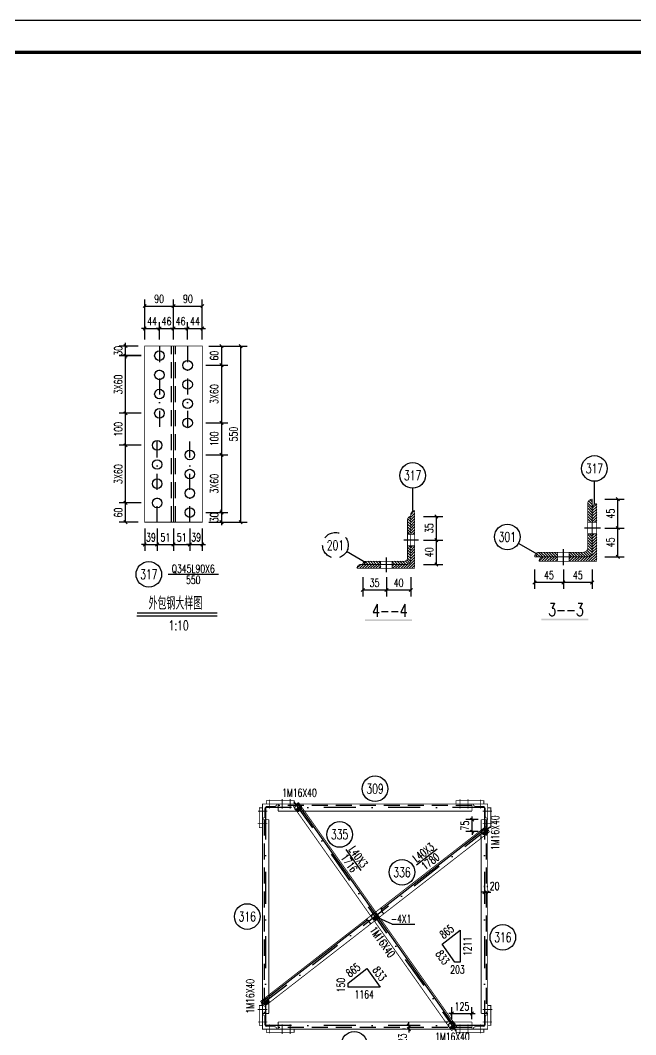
# Model space of a CAD drawing. Header units: millimetres. Extents: x 25936 to 26777, y -10793 to -10199.
# Drawn here: x 26416.8 to 26609, y -10515.6 to -10198.7 of the extents above; entities that cross this region are included whole.
import ezdxf
from ezdxf.enums import TextEntityAlignment as Align

# ---------------------------------------------------------------- set-up
doc = ezdxf.new("R2010")
doc.units = ezdxf.units.MM
doc.header["$LTSCALE"] = 10
for name, pattern in [('DASHDOT', [1, 0.5, -0.25, 0, -0.25]), ('DASHDOTX2', [2, 1, -0.5, 0, -0.5]), ('DASHED', [0.75, 0.5, -0.25])]:
    doc.linetypes.add(name, pattern=pattern)
for name, color, linetype in [('1', 1, 'DASHED'), ('2', 1, 'Continuous'), ('3', 1, 'Continuous'), ('4', 2, 'DASHDOTX2'), ('5', 2, 'DASHDOT')]:
    doc.layers.add(name, color=color, linetype=linetype)
doc.styles.add('DXT', font='simplex.shx', dxfattribs={"width": 0.72, "bigfont": 'hztxt.shx'})
doc.styles.get("Standard").update_dxf_attribs({"font": 'SIMPLEX.shx', "width": 0.7, "bigfont": 'gbhzfs.shx'})
doc.dimstyles.new('BZ$0', dxfattribs={"dimtxt": 2.5, "dimasz": 1, "dimexe": 2, "dimexo": 2, "dimgap": 1, "dimtad": 1, "dimdec": 0, "dimlfac": 20, "dimzin": 12, "dimdsep": 46, "dimtxsty": 'DXT', "dimblk": 'OBLIQUE', "dimcen": 0.09, "dimclrd": 1, "dimclre": 1, "dimclrt": 7, "dimadec": 4, "dimazin": 3, "dimtfac": 1.4, "dimtdec": 0, "dimtix": 1, "dimtmove": 2, "dimatfit": 3, "dimldrblk": 'OBLIQUE', "dimfxl": 1, "dimtolj": 1, "dimtzin": 0, "dimarcsym": 0})

# ---------------------------------------------------------------- blocks, each defined once
blk = doc.blocks.new('M16X40')
blk.add_line((-0.141, -0.141), (0.141, 0.141))
blk.add_circle((0, 0), 0.2)
for radius in [0.16, 0.12, 0.08, 0.04]:
    blk.add_arc((0, 0), radius, 225, 45)
blk = doc.blocks.new('_Oblique')
at = {"color": 0, "linetype": 'ByBlock', "lineweight": -2}
blk.add_line((-0.5, -0.5), (0.5, 0.5), dxfattribs=at)
blk = doc.blocks.new('*D85')
at = {"color": 1, "lineweight": -2}
for p, q in [((26537.13, -10512.66), (26536.17, -10512.66)), ((26537.13, -10513.81), (26536.17, -10513.81)), ((26538.17, -10512.66), (26538.17, -10511.66)), ((26538.17, -10512.66), (26538.17, -10513.81)), ((26538.17, -10513.81), (26538.17, -10514.81))]:
    blk.add_line(p, q, dxfattribs=at)
at = {"layer": 'Defpoints', "color": 0}
for p in [(26538.17, -10513.81), (26539.13, -10512.66), (26539.13, -10513.81)]:
    blk.add_point(p, dxfattribs=at)
at = {"color": 1, "lineweight": -2}
for p, rotation in [((26538.17, -10512.66), 270), ((26538.17, -10513.81), 90)]:
    blk.add_blockref('_Oblique', p, dxfattribs=dict(at, rotation=rotation))
at = {"color": 7, "insert": (26536.18, -10516.68), "char_height": 2.5, "attachment_point": 5, "rotation": 90, "style": 'DXT'}
blk.add_mtext('\\A1;23', dxfattribs=at)
blk = doc.blocks.new('*D86')
at = {"color": 1, "lineweight": -2}
for p, q in [((26561.78, -10469.5), (26561.78, -10469.06)), ((26562.78, -10469.5), (26562.78, -10469.06)), ((26561.78, -10471.06), (26560.78, -10471.06)), ((26561.78, -10471.06), (26562.78, -10471.06)), ((26562.78, -10471.06), (26563.78, -10471.06))]:
    blk.add_line(p, q, dxfattribs=at)
at = {"layer": 'Defpoints', "color": 0}
for p in [(26561.78, -10471.5), (26562.78, -10471.06), (26562.78, -10471.5)]:
    blk.add_point(p, dxfattribs=at)
at = {"color": 1, "lineweight": -2}
blk.add_blockref('_Oblique', (26561.78, -10471.06), dxfattribs=at)
at = {"color": 1, "lineweight": -2, "rotation": 180}
blk.add_blockref('_Oblique', (26562.78, -10471.06), dxfattribs=at)
at = {"color": 7, "insert": (26564.98, -10469.11), "char_height": 2.5, "attachment_point": 5, "style": 'DXT'}
blk.add_mtext('\\A1;20', dxfattribs=at)
blk = doc.blocks.new('*D91')
at = {"layer": '3', "color": 1, "lineweight": -2}
for p, q in [((26577.45, -10370.27), (26577.45, -10376.27)), ((26586.45, -10370.27), (26586.45, -10376.27)), ((26586.45, -10374.27), (26577.45, -10374.27))]:
    blk.add_line(p, q, dxfattribs=at)
at = {"layer": 'Defpoints', "color": 0}
for p in [(26577.45, -10368.27), (26586.45, -10368.27), (26577.45, -10374.27)]:
    blk.add_point(p, dxfattribs=at)
at = {"layer": '3', "color": 1, "lineweight": -2, "rotation": 180}
blk.add_blockref('_Oblique', (26577.45, -10374.27), dxfattribs=at)
at = {"layer": '3', "color": 1, "lineweight": -2}
blk.add_blockref('_Oblique', (26586.45, -10374.27), dxfattribs=at)
at = {"layer": '3', "color": 7, "insert": (26581.95, -10372.02), "char_height": 2.5, "attachment_point": 5, "style": 'DXT'}
blk.add_mtext('\\A1;45', dxfattribs=at)
blk = doc.blocks.new('*D92')
at = {"layer": '3', "color": 1, "lineweight": -2}
for p, q in [((26586.45, -10370.27), (26586.45, -10376.27)), ((26595.45, -10370.27), (26595.45, -10376.27)), ((26595.45, -10374.27), (26586.45, -10374.27))]:
    blk.add_line(p, q, dxfattribs=at)
at = {"layer": 'Defpoints', "color": 0}
for p in [(26586.45, -10368.27), (26595.45, -10368.27), (26586.45, -10374.27)]:
    blk.add_point(p, dxfattribs=at)
at = {"layer": '3', "color": 1, "lineweight": -2, "rotation": 180}
blk.add_blockref('_Oblique', (26586.45, -10374.27), dxfattribs=at)
at = {"layer": '3', "color": 1, "lineweight": -2}
blk.add_blockref('_Oblique', (26595.45, -10374.27), dxfattribs=at)
at = {"layer": '3', "color": 7, "insert": (26590.95, -10372.02), "char_height": 2.5, "attachment_point": 5, "style": 'DXT'}
blk.add_mtext('\\A1;45', dxfattribs=at)
blk = doc.blocks.new('*D93')
at = {"layer": '3', "color": 1, "lineweight": -2}
for p, q in [((26531.16, -10372.65), (26531.16, -10378.65)), ((26538.76, -10372.65), (26538.76, -10378.65)), ((26538.76, -10376.65), (26531.16, -10376.65))]:
    blk.add_line(p, q, dxfattribs=at)
at = {"layer": 'Defpoints', "color": 0}
for p in [(26531.16, -10370.65), (26538.76, -10370.65), (26531.16, -10376.65)]:
    blk.add_point(p, dxfattribs=at)
at = {"layer": '3', "color": 1, "lineweight": -2, "rotation": 180}
blk.add_blockref('_Oblique', (26531.16, -10376.65), dxfattribs=at)
at = {"layer": '3', "color": 1, "lineweight": -2}
blk.add_blockref('_Oblique', (26538.76, -10376.65), dxfattribs=at)
at = {"layer": '3', "color": 7, "insert": (26534.96, -10374.4), "char_height": 2.5, "attachment_point": 5, "style": 'DXT'}
blk.add_mtext('\\A1;40', dxfattribs=at)
blk = doc.blocks.new('*D94')
at = {"layer": '3', "color": 1, "lineweight": -2}
for p, q in [((26523.76, -10372.65), (26523.76, -10378.65)), ((26531.16, -10372.65), (26531.16, -10378.65)), ((26531.16, -10376.65), (26523.76, -10376.65))]:
    blk.add_line(p, q, dxfattribs=at)
at = {"layer": 'Defpoints', "color": 0}
for p in [(26523.76, -10370.65), (26531.16, -10370.65), (26523.76, -10376.65)]:
    blk.add_point(p, dxfattribs=at)
at = {"layer": '3', "color": 1, "lineweight": -2, "rotation": 180}
blk.add_blockref('_Oblique', (26523.76, -10376.65), dxfattribs=at)
at = {"layer": '3', "color": 1, "lineweight": -2}
blk.add_blockref('_Oblique', (26531.16, -10376.65), dxfattribs=at)
at = {"layer": '3', "color": 7, "insert": (26527.46, -10374.4), "char_height": 2.5, "attachment_point": 5, "style": 'DXT'}
blk.add_mtext('\\A1;35', dxfattribs=at)
blk = doc.blocks.new('M20X45')
blk.add_circle((0, 0), 0.2)
blk = doc.blocks.new('*D97')
at = {"layer": '3', "color": 1, "lineweight": -2}
for p, q in [((26455.64, -10294.93), (26454.64, -10294.93)), ((26455.64, -10298.43), (26455.64, -10292.93)), ((26455.64, -10294.93), (26460.24, -10294.93)), ((26460.24, -10298.43), (26460.24, -10292.93)), ((26460.24, -10294.93), (26461.24, -10294.93))]:
    blk.add_line(p, q, dxfattribs=at)
at = {"layer": 'Defpoints', "color": 0}
for p in [(26460.24, -10294.93), (26455.64, -10300.43), (26460.24, -10300.43)]:
    blk.add_point(p, dxfattribs=at)
at = {"layer": '3', "color": 1, "lineweight": -2}
blk.add_blockref('_Oblique', (26455.64, -10294.93), dxfattribs=at)
at = {"layer": '3', "color": 1, "lineweight": -2, "rotation": 180}
blk.add_blockref('_Oblique', (26460.24, -10294.93), dxfattribs=at)
at = {"layer": '3', "color": 7, "insert": (26457.94, -10292.68), "char_height": 2.5, "attachment_point": 5, "style": 'DXT'}
blk.add_mtext('\\A1;44', dxfattribs=at)
blk = doc.blocks.new('*D98')
at = {"layer": '3', "color": 1, "lineweight": -2}
for p, q in [((26460.24, -10294.93), (26459.24, -10294.93)), ((26460.24, -10298.43), (26460.24, -10292.93)), ((26460.24, -10294.93), (26464.64, -10294.93)), ((26464.64, -10298.43), (26464.64, -10292.93)), ((26464.64, -10294.93), (26465.64, -10294.93))]:
    blk.add_line(p, q, dxfattribs=at)
at = {"layer": 'Defpoints', "color": 0}
for p in [(26464.64, -10294.93), (26460.24, -10300.43), (26464.64, -10300.43)]:
    blk.add_point(p, dxfattribs=at)
at = {"layer": '3', "color": 1, "lineweight": -2}
blk.add_blockref('_Oblique', (26460.24, -10294.93), dxfattribs=at)
at = {"layer": '3', "color": 1, "lineweight": -2, "rotation": 180}
blk.add_blockref('_Oblique', (26464.64, -10294.93), dxfattribs=at)
at = {"layer": '3', "color": 7, "insert": (26462.44, -10292.68), "char_height": 2.5, "attachment_point": 5, "style": 'DXT'}
blk.add_mtext('\\A1;46', dxfattribs=at)
blk = doc.blocks.new('*D99')
at = {"layer": '3', "color": 1, "lineweight": -2}
for p, q in [((26464.64, -10294.93), (26463.64, -10294.93)), ((26464.64, -10298.43), (26464.64, -10292.93)), ((26464.64, -10294.93), (26469.04, -10294.93)), ((26469.04, -10298.43), (26469.04, -10292.93)), ((26469.04, -10294.93), (26470.04, -10294.93))]:
    blk.add_line(p, q, dxfattribs=at)
at = {"layer": 'Defpoints', "color": 0}
for p in [(26469.04, -10294.93), (26464.64, -10300.43), (26469.04, -10300.43)]:
    blk.add_point(p, dxfattribs=at)
at = {"layer": '3', "color": 1, "lineweight": -2}
blk.add_blockref('_Oblique', (26464.64, -10294.93), dxfattribs=at)
at = {"layer": '3', "color": 1, "lineweight": -2, "rotation": 180}
blk.add_blockref('_Oblique', (26469.04, -10294.93), dxfattribs=at)
at = {"layer": '3', "color": 7, "insert": (26466.84, -10292.68), "char_height": 2.5, "attachment_point": 5, "style": 'DXT'}
blk.add_mtext('\\A1;46', dxfattribs=at)
blk = doc.blocks.new('*D100')
at = {"layer": '3', "color": 1, "lineweight": -2}
for p, q in [((26469.04, -10294.93), (26468.04, -10294.93)), ((26469.04, -10298.43), (26469.04, -10292.93)), ((26469.04, -10294.93), (26473.64, -10294.93)), ((26473.64, -10298.43), (26473.64, -10292.93)), ((26473.64, -10294.93), (26474.64, -10294.93))]:
    blk.add_line(p, q, dxfattribs=at)
at = {"layer": 'Defpoints', "color": 0}
for p in [(26473.64, -10294.93), (26469.04, -10300.43), (26473.64, -10300.43)]:
    blk.add_point(p, dxfattribs=at)
at = {"layer": '3', "color": 1, "lineweight": -2}
blk.add_blockref('_Oblique', (26469.04, -10294.93), dxfattribs=at)
at = {"layer": '3', "color": 1, "lineweight": -2, "rotation": 180}
blk.add_blockref('_Oblique', (26473.64, -10294.93), dxfattribs=at)
at = {"layer": '3', "color": 7, "insert": (26471.34, -10292.68), "char_height": 2.5, "attachment_point": 5, "style": 'DXT'}
blk.add_mtext('\\A1;44', dxfattribs=at)
blk = doc.blocks.new('*D103')
at = {"layer": '3', "color": 1, "lineweight": -2}
for p, q in [((26455.64, -10357.43), (26455.64, -10364.43)), ((26459.54, -10357.43), (26459.54, -10364.43)), ((26455.64, -10362.43), (26454.64, -10362.43)), ((26455.64, -10362.43), (26459.54, -10362.43)), ((26459.54, -10362.43), (26460.54, -10362.43))]:
    blk.add_line(p, q, dxfattribs=at)
at = {"layer": 'Defpoints', "color": 0}
for p in [(26455.64, -10355.43), (26459.54, -10355.43), (26459.54, -10362.43)]:
    blk.add_point(p, dxfattribs=at)
at = {"layer": '3', "color": 1, "lineweight": -2}
blk.add_blockref('_Oblique', (26455.64, -10362.43), dxfattribs=at)
at = {"layer": '3', "color": 1, "lineweight": -2, "rotation": 180}
blk.add_blockref('_Oblique', (26459.54, -10362.43), dxfattribs=at)
at = {"layer": '3', "color": 7, "insert": (26457.59, -10360.18), "char_height": 2.5, "attachment_point": 5, "style": 'DXT'}
blk.add_mtext('\\A1;39', dxfattribs=at)
blk = doc.blocks.new('*D106')
at = {"layer": '3', "color": 1, "lineweight": -2}
for p, q in [((26469.74, -10357.43), (26469.74, -10364.43)), ((26473.64, -10357.43), (26473.64, -10364.43)), ((26469.74, -10362.43), (26468.74, -10362.43)), ((26469.74, -10362.43), (26473.64, -10362.43)), ((26473.64, -10362.43), (26474.64, -10362.43))]:
    blk.add_line(p, q, dxfattribs=at)
at = {"layer": 'Defpoints', "color": 0}
for p in [(26469.74, -10355.43), (26473.64, -10355.43), (26473.64, -10362.43)]:
    blk.add_point(p, dxfattribs=at)
at = {"layer": '3', "color": 1, "lineweight": -2}
blk.add_blockref('_Oblique', (26469.74, -10362.43), dxfattribs=at)
at = {"layer": '3', "color": 1, "lineweight": -2, "rotation": 180}
blk.add_blockref('_Oblique', (26473.64, -10362.43), dxfattribs=at)
at = {"layer": '3', "color": 7, "insert": (26471.69, -10360.18), "char_height": 2.5, "attachment_point": 5, "style": 'DXT'}
blk.add_mtext('\\A1;39', dxfattribs=at)
blk = doc.blocks.new('*D112')
at = {"layer": '3', "color": 1, "lineweight": -2}
for p, q in [((26453.64, -10300.43), (26447.64, -10300.43)), ((26449.64, -10300.43), (26449.64, -10299.43)), ((26449.64, -10303.43), (26449.64, -10300.43)), ((26454.54, -10303.43), (26447.64, -10303.43)), ((26449.64, -10303.43), (26449.64, -10304.43))]:
    blk.add_line(p, q, dxfattribs=at)
at = {"layer": 'Defpoints', "color": 0}
for p in [(26449.64, -10300.43), (26455.64, -10300.43), (26456.54, -10303.43)]:
    blk.add_point(p, dxfattribs=at)
at = {"layer": '3', "color": 1, "lineweight": -2}
for p, rotation in [((26449.64, -10300.43), 270), ((26449.64, -10303.43), 90)]:
    blk.add_blockref('_Oblique', p, dxfattribs=dict(at, rotation=rotation))
at = {"layer": '3', "color": 7, "insert": (26447.39, -10301.93), "char_height": 2.5, "attachment_point": 5, "rotation": 90, "style": 'DXT'}
blk.add_mtext('\\A1;30', dxfattribs=at)
blk = doc.blocks.new('*D113')
at = {"layer": '3', "color": 1, "lineweight": -2}
for p, q in [((26475.64, -10300.43), (26481.64, -10300.43)), ((26479.64, -10300.43), (26479.64, -10306.43)), ((26474.74, -10306.43), (26481.64, -10306.43))]:
    blk.add_line(p, q, dxfattribs=at)
at = {"layer": 'Defpoints', "color": 0}
for p in [(26473.64, -10300.43), (26472.74, -10306.43), (26479.64, -10306.43)]:
    blk.add_point(p, dxfattribs=at)
at = {"layer": '3', "color": 1, "lineweight": -2}
for p, rotation in [((26479.64, -10300.43), 90), ((26479.64, -10306.43), 270)]:
    blk.add_blockref('_Oblique', p, dxfattribs=dict(at, rotation=rotation))
at = {"layer": '3', "color": 7, "insert": (26477.39, -10303.43), "char_height": 2.5, "attachment_point": 5, "rotation": 90, "style": 'DXT'}
blk.add_mtext('\\A1;60', dxfattribs=at)
blk = doc.blocks.new('*D114')
at = {"layer": '3', "color": 1, "lineweight": -2}
for p, q in [((26474.74, -10306.43), (26481.64, -10306.43)), ((26479.64, -10306.43), (26479.64, -10324.43)), ((26474.74, -10324.43), (26481.64, -10324.43))]:
    blk.add_line(p, q, dxfattribs=at)
at = {"layer": 'Defpoints', "color": 0}
for p in [(26472.74, -10306.43), (26472.74, -10324.43), (26479.64, -10324.43)]:
    blk.add_point(p, dxfattribs=at)
at = {"layer": '3', "color": 1, "lineweight": -2}
for p, rotation in [((26479.64, -10306.43), 90), ((26479.64, -10324.43), 270)]:
    blk.add_blockref('_Oblique', p, dxfattribs=dict(at, rotation=rotation))
at = {"layer": '3', "color": 7, "insert": (26477.39, -10315.43), "char_height": 2.5, "attachment_point": 5, "rotation": 90, "style": 'DXT'}
blk.add_mtext('\\A1;3X60', dxfattribs=at)
blk = doc.blocks.new('*D115')
at = {"layer": '3', "color": 1, "lineweight": -2}
for p, q in [((26474.74, -10324.43), (26481.64, -10324.43)), ((26479.64, -10324.43), (26479.64, -10334.43)), ((26474.74, -10334.43), (26481.64, -10334.43))]:
    blk.add_line(p, q, dxfattribs=at)
at = {"layer": 'Defpoints', "color": 0}
for p in [(26472.74, -10324.43), (26472.74, -10334.43), (26479.64, -10334.43)]:
    blk.add_point(p, dxfattribs=at)
at = {"layer": '3', "color": 1, "lineweight": -2}
for p, rotation in [((26479.64, -10324.43), 90), ((26479.64, -10334.43), 270)]:
    blk.add_blockref('_Oblique', p, dxfattribs=dict(at, rotation=rotation))
at = {"layer": '3', "color": 7, "insert": (26477.39, -10329.43), "char_height": 2.5, "attachment_point": 5, "rotation": 90, "style": 'DXT'}
blk.add_mtext('\\A1;100', dxfattribs=at)
blk = doc.blocks.new('*D116')
at = {"layer": '3', "color": 1, "lineweight": -2}
for p, q in [((26474.74, -10334.43), (26481.64, -10334.43)), ((26479.64, -10334.43), (26479.64, -10352.43)), ((26474.74, -10352.43), (26481.64, -10352.43))]:
    blk.add_line(p, q, dxfattribs=at)
at = {"layer": 'Defpoints', "color": 0}
for p in [(26472.74, -10334.43), (26472.74, -10352.43), (26479.64, -10352.43)]:
    blk.add_point(p, dxfattribs=at)
at = {"layer": '3', "color": 1, "lineweight": -2}
for p, rotation in [((26479.64, -10334.43), 90), ((26479.64, -10352.43), 270)]:
    blk.add_blockref('_Oblique', p, dxfattribs=dict(at, rotation=rotation))
at = {"layer": '3', "color": 7, "insert": (26477.39, -10343.43), "char_height": 2.5, "attachment_point": 5, "rotation": 90, "style": 'DXT'}
blk.add_mtext('\\A1;3X60', dxfattribs=at)
blk = doc.blocks.new('*D117')
at = {"layer": '3', "color": 1, "lineweight": -2}
for p, q in [((26474.74, -10352.43), (26481.64, -10352.43)), ((26479.64, -10352.43), (26479.64, -10351.43)), ((26479.64, -10352.43), (26479.64, -10355.43)), ((26475.64, -10355.43), (26481.64, -10355.43)), ((26479.64, -10355.43), (26479.64, -10356.43))]:
    blk.add_line(p, q, dxfattribs=at)
at = {"layer": 'Defpoints', "color": 0}
for p in [(26472.74, -10352.43), (26473.64, -10355.43), (26479.64, -10355.43)]:
    blk.add_point(p, dxfattribs=at)
at = {"layer": '3', "color": 1, "lineweight": -2}
for p, rotation in [((26479.64, -10352.43), 270), ((26479.64, -10355.43), 90)]:
    blk.add_blockref('_Oblique', p, dxfattribs=dict(at, rotation=rotation))
at = {"layer": '3', "color": 7, "insert": (26477.39, -10353.93), "char_height": 2.5, "attachment_point": 5, "rotation": 90, "style": 'DXT'}
blk.add_mtext('\\A1;30', dxfattribs=at)
blk = doc.blocks.new('GWTKA1')
blk.add_line((21789.71, -9171.88), (22630.71, -9171.88))
at = {"const_width": 1}
blk.add_lwpolyline([(21814.71, -9755.88), (21814.71, -9181.88), (22620.71, -9181.88), (22620.71, -9755.88), (21814.71, -9755.88)], dxfattribs=at)
blk = doc.blocks.new('*D50')
at = {"color": 1, "lineweight": -2}
for p, q in [((26551.63, -10510.66), (26551.63, -10506.95)), ((26557.88, -10510.66), (26557.88, -10506.95)), ((26551.63, -10508.95), (26550.63, -10508.95)), ((26551.63, -10508.95), (26557.88, -10508.95)), ((26557.88, -10508.95), (26558.88, -10508.95))]:
    blk.add_line(p, q, dxfattribs=at)
at = {"layer": 'Defpoints', "color": 0}
for p in [(26557.88, -10508.95), (26551.63, -10512.66), (26557.88, -10512.66)]:
    blk.add_point(p, dxfattribs=at)
at = {"color": 1, "lineweight": -2}
blk.add_blockref('_Oblique', (26551.63, -10508.95), dxfattribs=at)
at = {"color": 1, "lineweight": -2, "rotation": 180}
blk.add_blockref('_Oblique', (26557.88, -10508.95), dxfattribs=at)
at = {"color": 7, "insert": (26554.75, -10506.7), "char_height": 2.5, "attachment_point": 5, "style": 'DXT'}
blk.add_mtext('\\A1;125', dxfattribs=at)
blk = doc.blocks.new('*D51')
at = {"color": 1, "lineweight": -2}
for p, q in [((26557.95, -10448.36), (26557.95, -10447.36)), ((26559.78, -10448.36), (26555.95, -10448.36)), ((26557.95, -10452.11), (26557.95, -10448.36)), ((26559.78, -10452.11), (26555.95, -10452.11)), ((26557.95, -10452.11), (26557.95, -10453.11))]:
    blk.add_line(p, q, dxfattribs=at)
at = {"layer": 'Defpoints', "color": 0}
for p in [(26557.95, -10448.36), (26561.78, -10448.36), (26561.78, -10452.11)]:
    blk.add_point(p, dxfattribs=at)
at = {"color": 1, "lineweight": -2}
for p, rotation in [((26557.95, -10448.36), 270), ((26557.95, -10452.11), 90)]:
    blk.add_blockref('_Oblique', p, dxfattribs=dict(at, rotation=rotation))
at = {"color": 7, "insert": (26555.7, -10450.23), "char_height": 2.5, "attachment_point": 5, "rotation": 90, "style": 'DXT'}
blk.add_mtext('\\A1;75', dxfattribs=at)

msp = doc.modelspace()

# ---------------------------------------------------------------- linework, layer by layer
for p, q in [((26596.146, -10349.669), (26596.146, -10342.669)), ((26539.359, -10351.849), (26539.359, -10344.849)), ((26594.369, -10348.889), (26595.446, -10349.966)), ((26594.846, -10348.518), (26595.446, -10349.118)), ((26595.446, -10348.269), (26595.446, -10348.269)), ((26595.446, -10348.269), (26595.446, -10348.269)), ((26539.959, -10351.849), (26538.759, -10353.049)), ((26539.959, -10351.849), (26538.759, -10353.049)), ((26594.046, -10350.263), (26595.446, -10351.663)), ((26594.046, -10351.112), (26595.446, -10352.512)), ((26594.046, -10351.96), (26595.446, -10353.36)), ((26594.121, -10349.489), (26595.446, -10350.815)), ((26595.446, -10351.069), (26596.846, -10349.669)), ((26595.446, -10351.069), (26596.846, -10349.669)), ((26595.446, -10351.918), (26596.846, -10350.518)), ((26595.446, -10352.766), (26596.846, -10351.366)), ((26595.446, -10353.615), (26596.846, -10352.215)), ((26537.759, -10355.195), (26538.759, -10356.195)), ((26537.848, -10354.435), (26538.759, -10355.346)), ((26538.159, -10353.898), (26538.759, -10354.498)), ((26538.759, -10353.898), (26539.959, -10352.698)), ((26538.759, -10354.746), (26539.959, -10353.546)), ((26538.759, -10353.649), (26538.759, -10353.649)), ((26538.759, -10353.649), (26538.759, -10353.649)), ((26538.759, -10355.595), (26539.959, -10354.395)), ((26538.759, -10356.443), (26539.959, -10355.243)), ((26594.046, -10352.809), (26595.446, -10354.209)), ((26594.046, -10353.657), (26595.446, -10355.057)), ((26594.046, -10354.506), (26595.009, -10355.469)), ((26594.046, -10355.354), (26594.161, -10355.469)), ((26595.446, -10354.463), (26596.846, -10353.063)), ((26595.446, -10355.312), (26596.846, -10353.912)), ((26596.137, -10355.469), (26596.846, -10354.76)), ((26537.759, -10356.043), (26538.759, -10357.043)), ((26537.759, -10356.892), (26538.759, -10357.892)), ((26537.759, -10357.74), (26538.759, -10358.74)), ((26537.759, -10358.589), (26538.42, -10359.249)), ((26538.759, -10357.292), (26539.959, -10356.092)), ((26538.759, -10358.14), (26539.959, -10356.94)), ((26538.759, -10358.989), (26539.959, -10357.789)), ((26539.348, -10359.249), (26539.959, -10358.637)), ((26578.446, -10365.569), (26572.384, -10362.069)), ((26594.046, -10359.341), (26595.446, -10360.741)), ((26594.046, -10360.19), (26595.446, -10361.59)), ((26594.046, -10361.038), (26595.446, -10362.438)), ((26594.046, -10361.887), (26595.446, -10363.287)), ((26594.623, -10359.069), (26595.446, -10359.893)), ((26595.446, -10359.735), (26596.112, -10359.069)), ((26595.446, -10360.584), (26596.846, -10359.184)), ((26595.446, -10361.432), (26596.846, -10360.032)), ((26595.446, -10362.281), (26596.846, -10360.881)), ((26595.446, -10363.129), (26596.846, -10361.729)), ((26524.759, -10368.149), (26518.697, -10364.649)), ((26537.759, -10363.267), (26538.759, -10364.267)), ((26537.759, -10364.115), (26538.759, -10365.115)), ((26537.759, -10364.964), (26538.759, -10365.964)), ((26538.19, -10362.849), (26538.759, -10363.418)), ((26538.759, -10363.412), (26539.323, -10362.849)), ((26538.759, -10364.261), (26539.959, -10363.061)), ((26538.759, -10365.109), (26539.959, -10363.909)), ((26538.759, -10365.958), (26539.959, -10364.758)), ((26578.066, -10365.192), (26579.143, -10366.269)), ((26578.666, -10364.944), (26579.992, -10366.269)), ((26579.44, -10364.869), (26580.84, -10366.269)), ((26580.289, -10364.869), (26581.689, -10366.269)), ((26581.137, -10364.869), (26582.537, -10366.269)), ((26581.986, -10364.869), (26583.386, -10366.269)), ((26582.834, -10364.869), (26584.234, -10366.269)), ((26583.683, -10364.869), (26584.646, -10365.832)), ((26584.532, -10364.869), (26584.646, -10364.984)), ((26588.543, -10364.869), (26589.943, -10366.269)), ((26589.392, -10364.869), (26590.792, -10366.269)), ((26590.24, -10364.869), (26591.64, -10366.269)), ((26591.089, -10364.869), (26592.489, -10366.269)), ((26591.937, -10364.869), (26593.337, -10366.269)), ((26592.745, -10364.828), (26594.145, -10366.228)), ((26593.345, -10364.58), (26594.745, -10365.98)), ((26593.452, -10367.669), (26596.846, -10364.275)), ((26593.764, -10364.15), (26595.164, -10365.55)), ((26594.013, -10363.55), (26595.413, -10364.95)), ((26594.046, -10362.735), (26595.446, -10364.135)), ((26594.301, -10367.669), (26596.846, -10365.123)), ((26595.446, -10363.978), (26596.846, -10362.578)), ((26595.446, -10364.826), (26596.846, -10363.426)), ((26524.008, -10368.049), (26524.608, -10368.649)), ((26524.545, -10367.738), (26525.457, -10368.649)), ((26525.305, -10367.649), (26526.305, -10368.649)), ((26526.154, -10367.649), (26527.154, -10368.649)), ((26527.002, -10367.649), (26528.002, -10368.649)), ((26527.851, -10367.649), (26528.851, -10368.649)), ((26528.699, -10367.649), (26529.359, -10368.309)), ((26532.959, -10367.801), (26533.808, -10368.649)), ((26533.657, -10367.649), (26534.657, -10368.649)), ((26534.505, -10367.649), (26535.505, -10368.649)), ((26535.354, -10367.649), (26536.354, -10368.649)), ((26536.202, -10367.649), (26537.202, -10368.649)), ((26536.965, -10367.564), (26537.907, -10368.505)), ((26537.414, -10369.849), (26539.959, -10367.303)), ((26537.508, -10367.257), (26538.449, -10368.199)), ((26537.756, -10366.657), (26538.697, -10367.599)), ((26537.759, -10365.812), (26538.759, -10366.812)), ((26538.262, -10369.849), (26539.959, -10368.152)), ((26538.614, -10367.801), (26539.959, -10366.455)), ((26538.759, -10366.806), (26539.959, -10365.606)), ((26577.446, -10366.269), (26577.446, -10366.269)), ((26577.446, -10366.269), (26577.446, -10366.269)), ((26577.695, -10365.669), (26578.295, -10366.269)), ((26580.246, -10366.269), (26578.846, -10367.669)), ((26580.246, -10366.269), (26578.846, -10367.669)), ((26581.095, -10366.269), (26579.695, -10367.669)), ((26581.943, -10366.269), (26580.543, -10367.669)), ((26582.792, -10366.269), (26581.392, -10367.669)), ((26583.64, -10366.269), (26582.24, -10367.669)), ((26584.489, -10366.269), (26583.089, -10367.669)), ((26584.646, -10366.96), (26583.937, -10367.669)), ((26588.246, -10365.421), (26589.095, -10366.269)), ((26588.246, -10366.935), (26588.912, -10366.269)), ((26588.246, -10366.269), (26588.246, -10366.269)), ((26588.246, -10366.269), (26588.246, -10366.269)), ((26588.361, -10367.669), (26589.761, -10366.269)), ((26589.209, -10367.669), (26590.609, -10366.269)), ((26590.058, -10367.669), (26591.458, -10366.269)), ((26590.907, -10367.669), (26592.307, -10366.269)), ((26591.755, -10367.669), (26593.155, -10366.269)), ((26592.604, -10367.669), (26594.004, -10366.269)), ((26595.149, -10367.669), (26596.846, -10365.972)), ((26595.998, -10367.669), (26596.846, -10366.821)), ((26521.959, -10369.849), (26523.159, -10368.649)), ((26521.959, -10369.849), (26523.159, -10368.649)), ((26524.008, -10368.649), (26522.808, -10369.849)), ((26524.857, -10368.649), (26523.657, -10369.849)), ((26523.759, -10368.649), (26523.759, -10368.649)), ((26523.759, -10368.649), (26523.759, -10368.649)), ((26525.705, -10368.649), (26524.505, -10369.849)), ((26526.554, -10368.649), (26525.354, -10369.849)), ((26527.402, -10368.649), (26526.202, -10369.849)), ((26528.251, -10368.649), (26527.051, -10369.849)), ((26529.099, -10368.649), (26527.899, -10369.849)), ((26529.359, -10369.237), (26528.748, -10369.849)), ((26532.959, -10369.212), (26533.523, -10368.649)), ((26533.171, -10369.849), (26534.371, -10368.649)), ((26534.02, -10369.849), (26535.22, -10368.649)), ((26534.868, -10369.849), (26536.068, -10368.649)), ((26535.717, -10369.849), (26536.917, -10368.649)), ((26536.565, -10369.849), (26537.911, -10368.503)), ((26539.111, -10369.849), (26539.959, -10369.001)), ((26539.959, -10369.849), (26539.959, -10369.849)), ((26539.959, -10369.849), (26539.959, -10369.849)), ((26462.929, -10371.735), (26478.679, -10371.735)), ((26478.307, -10384.792), (26453.186, -10384.792)), ((26503.264, -10443.3), (26552.756, -10513.392)), ((26562.457, -10450.948), (26529.524, -10476.509)), ((26523.29, -10464.294), (26518.604, -10457.657)), ((26547.01, -10457.557), (26540.591, -10462.539)), ((26525.279, -10479.804), (26492.132, -10505.531))]:
    msp.add_line(p, q)
for points, const_width in [([(26464.642, -10355.433), (26464.642, -10300.433), (26455.642, -10300.433), (26455.642, -10355.433), (26473.642, -10355.433), (26473.642, -10300.433), (26464.642, -10300.433)], 0.25), ([(26596.846, -10355.469), (26594.046, -10355.469)], 0.25), ([(26539.959, -10359.249), (26537.759, -10359.249)], 0.25), ([(26596.846, -10359.069), (26594.046, -10359.069)], 0.25), ([(26539.959, -10362.849), (26537.759, -10362.849)], 0.25), ([(26584.646, -10367.669), (26584.646, -10364.869)], 0.25), ([(26588.246, -10367.669), (26588.246, -10364.869)], 0.25), ([(26529.359, -10369.849), (26529.359, -10367.649)], 0.25), ([(26532.959, -10369.849), (26532.959, -10367.649)], 0.25), ([(26478.307, -10383.792), (26453.186, -10383.792)], 0.4), ([(26492.426, -10447.959), (26492.426, -10443.459), (26496.926, -10443.459)], 0.25), ([(26493.926, -10444.209), (26496.176, -10444.209)], 0.25), ([(26494.676, -10444.959), (26494.676, -10442.109)], 0.25), ([(26497.326, -10443.459), (26497.326, -10445.709)], 0.25), ([(26503.038, -10443.459), (26497.326, -10443.459)], 0.25), ([(26498.576, -10441.959), (26498.576, -10444.959)], 0.25), ([(26501.076, -10441.959), (26501.076, -10444.959)], 0.25), ([(26502.038, -10444.165), (26503.672, -10443.011)], 0.25), ([(26551.53, -10514.257), (26502.038, -10444.165)], 0.25), ([(26503.672, -10443.011), (26553.164, -10513.104)], 0.25), ([(26557.876, -10443.459), (26503.988, -10443.459)], 0.25), ([(26554.126, -10441.959), (26554.126, -10444.959)], 0.25), ([(26556.626, -10441.959), (26556.626, -10444.959)], 0.25), ([(26557.876, -10445.709), (26557.876, -10443.459)], 0.25), ([(26562.776, -10447.959), (26562.776, -10443.459), (26558.276, -10443.459)], 0.25), ([(26561.276, -10444.209), (26559.026, -10444.209)], 0.25), ([(26560.526, -10444.959), (26560.526, -10442.109)], 0.25), ([(26493.926, -10445.709), (26491.076, -10445.709)], 0.25), ([(26493.176, -10447.209), (26493.176, -10444.959)], 0.25), ([(26497.326, -10445.709), (26503.129, -10445.709)], 0.25), ([(26505.577, -10445.709), (26557.876, -10445.709)], 0.25), ([(26561.276, -10445.709), (26564.126, -10445.709)], 0.25), ([(26562.026, -10447.209), (26562.026, -10444.959)], 0.25), ([(26493.926, -10449.609), (26490.926, -10449.609)], 0.25), ([(26494.426, -10448.359), (26492.426, -10448.359)], 0.25), ([(26492.426, -10448.359), (26492.426, -10504.67)], 0.25), ([(26494.426, -10503.117), (26494.426, -10448.359)], 0.25), ([(26562.151, -10450.553), (26527.815, -10477.203)], 0.25), ([(26560.776, -10448.359), (26562.776, -10448.359)], 0.25), ([(26560.776, -10451.62), (26560.776, -10448.359)], 0.25), ([(26564.276, -10449.609), (26561.276, -10449.609)], 0.25), ([(26563.377, -10452.133), (26562.151, -10450.553)], 0.25), ([(26562.776, -10448.359), (26562.776, -10451.359)], 0.25), ([(26528.969, -10478.838), (26563.377, -10452.133)], 0.25), ([(26562.776, -10452.599), (26562.776, -10508.909)], 0.25), ([(26560.776, -10508.909), (26560.776, -10454.151)], 0.25), ([(26526.233, -10478.43), (26491.826, -10505.136)], 0.25), ([(26493.052, -10506.716), (26527.388, -10480.066)], 0.25), ([(26493.926, -10507.659), (26490.926, -10507.659)], 0.25), ([(26491.826, -10505.136), (26493.052, -10506.716)], 0.25), ([(26492.426, -10505.91), (26492.426, -10508.909)], 0.25), ([(26494.426, -10508.909), (26494.426, -10505.649)], 0.25), ([(26564.276, -10507.659), (26561.276, -10507.659)], 0.25), ([(26492.426, -10508.909), (26494.426, -10508.909)], 0.25), ([(26492.426, -10509.309), (26492.426, -10513.809), (26496.926, -10513.809)], 0.25), ([(26493.176, -10510.059), (26493.176, -10512.309)], 0.25), ([(26562.776, -10509.309), (26562.776, -10513.809), (26558.276, -10513.809)], 0.25), ([(26562.776, -10508.909), (26560.776, -10508.909)], 0.25), ([(26562.026, -10510.059), (26562.026, -10512.309)], 0.25), ([(26493.926, -10511.559), (26491.076, -10511.559)], 0.25), ([(26493.926, -10513.059), (26496.176, -10513.059)], 0.25), ([(26494.676, -10512.309), (26494.676, -10515.159)], 0.25), ([(26497.326, -10511.559), (26549.625, -10511.559)], 0.25), ([(26497.326, -10513.809), (26497.326, -10511.559)], 0.25), ([(26551.214, -10513.809), (26497.326, -10513.809)], 0.25), ([(26498.576, -10512.309), (26498.576, -10515.309)], 0.25), ([(26501.076, -10512.309), (26501.076, -10515.309)], 0.25), ([(26553.164, -10513.104), (26551.53, -10514.257)], 0.25), ([(26552.074, -10511.559), (26557.876, -10511.559)], 0.25), ([(26557.876, -10513.809), (26552.165, -10513.809)], 0.25), ([(26554.126, -10512.309), (26554.126, -10515.309)], 0.25), ([(26556.626, -10512.309), (26556.626, -10515.309)], 0.25), ([(26557.876, -10511.559), (26557.876, -10513.809)], 0.25), ([(26561.276, -10513.059), (26559.026, -10513.059)], 0.25), ([(26560.526, -10512.309), (26560.526, -10515.159)], 0.25), ([(26561.276, -10511.559), (26564.126, -10511.559)], 0.25)]:
    msp.add_lwpolyline(points, dxfattribs=dict(const_width=const_width))
at = {"const_width": 0.25}
for points in [[(26595.446, -10364.869), (26595.446, -10348.269, 0.4142136), (26594.046, -10349.669), (26594.046, -10363.469, -0.4142136), (26592.646, -10364.869), (26578.846, -10364.869, 0.4142136), (26577.446, -10366.269), (26594.046, -10366.269, 0.4142136), (26595.446, -10364.869, 0.4142136)], [(26539.959, -10369.849), (26539.959, -10351.849, 0.4142136), (26538.759, -10353.049), (26538.759, -10367.449, -0.4142132), (26537.559, -10368.649), (26523.159, -10368.649, 0.4142136), (26521.959, -10369.849), (26539.959, -10369.849)], [(26596.846, -10367.669), (26596.846, -10349.669, 0.4142136), (26595.446, -10351.069), (26595.446, -10364.869, -0.4142136), (26594.046, -10366.269), (26580.246, -10366.269, 0.4142136), (26578.846, -10367.669), (26596.846, -10367.669)], [(26538.759, -10367.449), (26538.759, -10353.649, 0.4142136), (26537.759, -10354.649), (26537.759, -10366.649, -0.4142136), (26536.759, -10367.649), (26524.759, -10367.649, 0.4142136), (26523.759, -10368.649), (26537.559, -10368.649, 0.4142136), (26538.759, -10367.449, 0.4142136)], [(26493.926, -10444.209, 0.4142136), (26493.176, -10444.959, 0.4142136)], [(26496.176, -10444.209, 0.4142136), (26496.926, -10443.459, 0.4142136)], [(26558.276, -10443.459, 0.4142136), (26559.026, -10444.209, 0.4142136)], [(26562.026, -10444.959, 0.4142136), (26561.276, -10444.209, 0.4142136)], [(26492.426, -10447.959, 0.4142136), (26493.176, -10447.209, 0.4142136)], [(26562.026, -10447.209, 0.4142136), (26562.776, -10447.959, 0.4142136)], [(26493.176, -10510.059, 0.4142136), (26492.426, -10509.309, 0.4142136)], [(26562.776, -10509.309, 0.4142136), (26562.026, -10510.059, 0.4142136)], [(26493.176, -10512.309, 0.4142136), (26493.926, -10513.059, 0.4142136)], [(26496.926, -10513.809, 0.4142136), (26496.176, -10513.059, 0.4142136)], [(26559.026, -10513.059, 0.4142136), (26558.276, -10513.809, 0.4142136)], [(26561.276, -10513.059, 0.4142136), (26562.026, -10512.309, 0.4142136)]]:
    msp.add_lwpolyline(points, format="xyb", dxfattribs=at)
for points in [[(26502.326, -10443.459), (26493.626, -10443.459), (26493.626, -10442.459), (26502.326, -10442.459)], [(26552.876, -10443.459), (26561.576, -10443.459), (26561.576, -10442.459), (26552.876, -10442.459)], [(26492.426, -10450.859), (26492.426, -10444.659), (26491.426, -10444.659), (26491.426, -10450.859)], [(26562.776, -10450.859), (26562.776, -10444.659), (26563.776, -10444.659), (26563.776, -10450.859)], [(26492.426, -10506.409), (26492.426, -10512.609), (26491.426, -10512.609), (26491.426, -10506.409)], [(26562.776, -10506.409), (26562.776, -10512.609), (26563.776, -10512.609), (26563.776, -10506.409)], [(26502.326, -10513.809), (26493.626, -10513.809), (26493.626, -10514.809), (26502.326, -10514.809)], [(26552.876, -10513.809), (26561.576, -10513.809), (26561.576, -10514.809), (26552.876, -10514.809)]]:
    msp.add_lwpolyline(points, close=True, dxfattribs=at)
for centre in [(26596.146, -10338.669), (26539.359, -10340.849), (26568.92, -10360.069), (26456.929, -10371.735), (26527.601, -10438.709), (26516.537, -10452.995), (26536.028, -10464.815), (26487.676, -10478.634), (26567.526, -10485.134), (26521.101, -10518.559)]:
    msp.add_circle(centre, 4)
for centre, radius, start, end in [((26531.726, -10476.065), 2.247, 175.93774, 230.67387), ((26523.615, -10482.361), 3.05, 28.38362, 67.26876)]:
    msp.add_arc(centre, radius, start, end)
for points in [[(26524.443, -10385.839), (26524.443, -10386.339), (26539.167, -10385.839), (26539.167, -10386.339)], [(26579.513, -10385.589), (26579.513, -10386.089), (26594.237, -10385.589), (26594.237, -10386.089)]]:
    msp.add_trace(points)
at = {"layer": '1'}
for p, q in [((26464.042, -10355.433), (26464.042, -10300.433)), ((26465.242, -10355.433), (26465.242, -10300.433)), ((26557.876, -10443.959), (26497.326, -10443.959)), ((26503.038, -10443.459), (26503.351, -10443.459)), ((26503.988, -10443.459), (26503.675, -10443.459)), ((26503.129, -10445.709), (26503.937, -10445.709)), ((26505.577, -10445.709), (26504.769, -10445.709)), ((26492.926, -10448.359), (26492.926, -10508.909)), ((26562.276, -10448.359), (26562.276, -10508.909)), ((26560.776, -10451.62), (26560.776, -10452.455)), ((26560.776, -10454.151), (26560.776, -10453.316)), ((26562.776, -10451.359), (26562.776, -10451.768)), ((26562.776, -10452.599), (26562.776, -10452.19)), ((26526.233, -10478.43), (26526.755, -10478.025)), ((26527.815, -10477.203), (26527.293, -10477.608)), ((26528.969, -10478.838), (26528.448, -10479.243)), ((26527.388, -10480.066), (26527.91, -10479.661)), ((26492.426, -10504.67), (26492.426, -10505.079)), ((26494.426, -10503.117), (26494.426, -10503.953)), ((26492.426, -10505.91), (26492.426, -10505.5)), ((26494.426, -10505.649), (26494.426, -10504.813)), ((26557.876, -10513.309), (26497.326, -10513.309)), ((26549.625, -10511.559), (26550.433, -10511.559)), ((26551.214, -10513.809), (26551.528, -10513.809)), ((26552.074, -10511.559), (26551.266, -10511.559)), ((26552.165, -10513.809), (26551.851, -10513.809))]:
    msp.add_line(p, q, dxfattribs=at)
msp.add_circle((26515.233, -10362.649), 4, dxfattribs=at)
at = {"layer": '2'}
for q in [(26527.601, -10478.634), (26539.994, -10481.068)]:
    msp.add_line((26532.994, -10481.068), q, dxfattribs=at)
at = {"layer": '3'}
for p, q in [((26548.552, -10487.315), (26554.196, -10482.935)), ((26554.196, -10482.935), (26554.196, -10492.935)), ((26552.52, -10492.935), (26548.552, -10487.315)), ((26519.212, -10499.413), (26525.084, -10494.855)), ((26525.084, -10494.855), (26529.212, -10500.702)), ((26554.196, -10492.935), (26552.52, -10492.935)), ((26519.212, -10500.702), (26519.212, -10499.413)), ((26529.212, -10500.702), (26519.212, -10500.702))]:
    msp.add_line(p, q, dxfattribs=at)
at = {"layer": '4'}
for p, q in [((26502.278, -10442.771), (26552.924, -10514.497)), ((26493.426, -10444.609), (26493.426, -10512.659)), ((26561.776, -10444.609), (26493.426, -10444.609)), ((26561.776, -10444.609), (26561.776, -10512.659)), ((26563.554, -10450.73), (26491.649, -10506.539)), ((26561.776, -10512.659), (26493.426, -10512.659))]:
    msp.add_line(p, q, dxfattribs=at)
at = {"layer": '5'}
for p, q in [((26460.242, -10300.433), (26460.242, -10327.933)), ((26469.042, -10300.433), (26469.042, -10327.933)), ((26459.542, -10355.433), (26459.542, -10327.933)), ((26469.742, -10355.433), (26469.742, -10327.933)), ((26598.046, -10357.269), (26592.846, -10357.269)), ((26541.159, -10361.049), (26536.559, -10361.049)), ((26586.446, -10368.869), (26586.446, -10363.669)), ((26531.159, -10371.049), (26531.159, -10366.449))]:
    msp.add_line(p, q, dxfattribs=at)

# ---------------------------------------------------------------- block references
msp.add_blockref('GWTKA1', (4145.944, -1026.791))
at = {"layer": '2'}
for name, p, xscale, yscale, zscale in [('M20X45', (26460.242, -10303.433), 7.5, 7.5, 7.5), ('M20X45', (26469.042, -10306.433), 7.5, 7.5, 7.5), ('M20X45', (26460.242, -10309.433), 7.5, 7.5, 7.5), ('M20X45', (26469.042, -10312.433), 7.5, 7.5, 7.5), ('M20X45', (26460.242, -10315.433), 7.5, 7.5, 7.5), ('M20X45', (26469.042, -10318.433), 7.5, 7.5, 7.5), ('M20X45', (26460.242, -10321.433), 7.5, 7.5, 7.5), ('M20X45', (26469.042, -10324.433), 7.5, 7.5, 7.5), ('M20X45', (26459.542, -10331.433), 7.5, 7.5, 7.5), ('M20X45', (26469.742, -10334.433), 7.5, 7.5, 7.5), ('M20X45', (26459.542, -10337.433), 7.5, 7.5, 7.5), ('M20X45', (26469.742, -10340.433), 7.5, 7.5, 7.5), ('M20X45', (26459.542, -10343.433), 7.5, 7.5, 7.5), ('M20X45', (26469.742, -10346.433), 7.5, 7.5, 7.5), ('M20X45', (26459.542, -10349.433), 7.5, 7.5, 7.5), ('M20X45', (26469.742, -10352.433), 7.5, 7.5, 7.5), ('M16X40', (26503.576, -10444.609), 5, 5, 5), ('M16X40', (26561.776, -10452.109), 5, 5, 5), ('M16X40', (26527.601, -10478.634), 5, 5, 5), ('M16X40', (26493.426, -10505.159), 5, 5, 5), ('M16X40', (26551.626, -10512.659), 5, 5, 5)]:
    msp.add_blockref(name, p, dxfattribs=dict(at, xscale=xscale, yscale=yscale, zscale=zscale))

# ---------------------------------------------------------------- texts
at = {"width": 0.7}
for s, height, p in [('317', 3, (26539.359, -10340.849)), ('317', 3, (26596.146, -10338.669)), ('301', 3, (26568.92, -10360.069)), ('317', 3, (26456.929, -10371.735)), ('\\M+5CDE2\\M+5B0FC\\M+5B8D6\\M+5B4F3\\M+5D1F9\\M+5CDBC', 4, (26465.224, -10380.75)), ('309', 3, (26527.601, -10438.709)), ('335', 3, (26516.537, -10452.995)), ('336', 3, (26536.028, -10464.815)), ('316', 3, (26487.676, -10478.634)), ('316', 3, (26567.526, -10485.134))]:
    msp.add_text(s, height=height, dxfattribs=at).set_placement(p, align=Align.MIDDLE_CENTER)
for s, p in [('Q345L90X6', (26470.804, -10371.235)), ('550', (26470.804, -10374.735))]:
    msp.add_text(s, height=2.5, dxfattribs=at).set_placement(p, align=Align.CENTER)
for s, p in [('4--4', (26526.705, -10385.03)), ('3--3', (26581.776, -10384.78))]:
    msp.add_text(s, height=4, dxfattribs=at).set_placement(p)
at = {"color": 0, "width": 0.7}
msp.add_text('1:10', height=3, dxfattribs=at).set_placement((26463.078, -10389.198))
at = {"width": 0.7}
for s, rotation, p in [('L40X3', 305.2259, (26521.355, -10460.687)), ('L40X3', 37.8169, (26543.494, -10459.653)), ('1716', 305.2259, (26518.496, -10462.706)), ('1780', 37.8169, (26545.64, -10462.418))]:
    msp.add_text(s, height=2.5, rotation=rotation, dxfattribs=at).set_placement(p, align=Align.CENTER)
at = {"layer": '1', "width": 0.7}
msp.add_text('201', height=3, dxfattribs=at).set_placement((26515.233, -10362.649), align=Align.MIDDLE_CENTER)
at = {"layer": '2', "width": 0.7}
msp.add_text('-4X1', height=2.5, dxfattribs=at).set_placement((26532.521, -10480.601))
at = {"layer": '3', "width": 0.7}
for p in [(26503.993, -10441.959), (26551.779, -10518.189)]:
    msp.add_text('1M16X40', height=2.5, dxfattribs=at).set_placement(p, align=Align.BOTTOM_CENTER)
for rotation, p in [(90, (26567.114, -10452.451)), (305.2259, (26528.284, -10487.733)), (90, (26490.587, -10503.525))]:
    msp.add_text('1M16X40', height=2.5, rotation=rotation, dxfattribs=at).set_placement(p, align=Align.BOTTOM_CENTER)
for s, rotation, p in [('865', 37.8169, (26550.761, -10484.335)), ('1211', 90, (26557.696, -10487.935)), ('833', 305.2258, (26547.677, -10492.144)), ('865', 37.8169, (26521.535, -10496.344)), ('833', 305.2259, (26527.965, -10497.202)), ('150', 90, (26518.212, -10500.057))]:
    msp.add_text(s, height=2.5, rotation=rotation, dxfattribs=at).set_placement(p, align=Align.CENTER)
for s, p in [('203', (26553.358, -10496.435)), ('1164', (26524.212, -10504.202))]:
    msp.add_text(s, height=2.5, dxfattribs=at).set_placement(p, align=Align.CENTER)

# ---------------------------------------------------------------- dimensions: what is measured, and where the dimension line sits
at = {"color": 3}
for p1, p2, distance, picture, middle in [((26561.776, -10452.109), (26561.776, -10448.359), 3.822, '*D51', (26555.704, -10450.234)), ((26551.626, -10512.659), (26557.876, -10512.659), 3.713, '*D50', (26554.751, -10506.696))]:
    dim = msp.add_aligned_dim(p1=p1, p2=p2, distance=distance, dimstyle='BZ$0', dxfattribs=at)
    dim.commit()
    dim.dimension.update_dxf_attribs({"geometry": picture, "text_midpoint": middle})
for base, p1, p2, angle, picture, middle in [((26562.776, -10471.06), (26561.776, -10471.503), (26562.776, -10471.503), 0, '*D86', (26564.979, -10469.108)), ((26538.168, -10513.809), (26539.132, -10512.659), (26539.132, -10513.809), 270, '*D85', (26536.184, -10516.679))]:
    dim = msp.add_linear_dim(base=base, p1=p1, p2=p2, angle=angle, dimstyle='BZ$0', dxfattribs=at)
    dim.commit()
    dim.dimension.update_dxf_attribs({"geometry": picture, "text_midpoint": middle, "dimtype": 129})
at = {"layer": '3'}
for base, p1, p2, text in [((26464.642, -10287.933), (26455.642, -10300.433), (26464.642, -10300.433), '90'), ((26473.642, -10287.933), (26464.642, -10300.433), (26473.642, -10300.433), '90'), ((26464.642, -10362.433), (26459.542, -10355.433), (26464.642, -10355.433), '51'), ((26469.742, -10362.433), (26464.642, -10355.433), (26469.742, -10355.433), '51')]:
    msp.add_linear_dim(base=base, p1=p1, p2=p2, text=text, dimstyle='BZ$0', dxfattribs=at).render()
for base, p1, p2, text, picture, middle in [((26460.242, -10294.933), (26455.642, -10300.433), (26460.242, -10300.433), '44', '*D97', (26457.942, -10292.683)), ((26464.642, -10294.933), (26460.242, -10300.433), (26464.642, -10300.433), '46', '*D98', (26462.442, -10292.683)), ((26469.042, -10294.933), (26464.642, -10300.433), (26469.042, -10300.433), '46', '*D99', (26466.842, -10292.683)), ((26473.642, -10294.933), (26469.042, -10300.433), (26473.642, -10300.433), '44', '*D100', (26471.342, -10292.683)), ((26459.542, -10362.433), (26455.642, -10355.433), (26459.542, -10355.433), '39', '*D103', (26457.592, -10360.183)), ((26473.642, -10362.433), (26469.742, -10355.433), (26473.642, -10355.433), '39', '*D106', (26471.692, -10360.183)), ((26577.446, -10374.269), (26586.446, -10368.269), (26577.446, -10368.269), '45', '*D91', (26581.946, -10372.019)), ((26586.446, -10374.269), (26595.446, -10368.269), (26586.446, -10368.269), '45', '*D92', (26590.946, -10372.019)), ((26523.759, -10376.649), (26531.159, -10370.649), (26523.759, -10370.649), '35', '*D94', (26527.459, -10374.399)), ((26531.159, -10376.649), (26538.759, -10370.649), (26531.159, -10370.649), '40', '*D93', (26534.959, -10374.399))]:
    dim = msp.add_linear_dim(base=base, p1=p1, p2=p2, text=text, dimstyle='BZ$0', dxfattribs=at)
    dim.commit()
    dim.dimension.update_dxf_attribs({"geometry": picture, "text_midpoint": middle})
for base, p1, p2, angle, text, picture, middle in [((26449.642, -10300.433), (26456.542, -10303.433), (26455.642, -10300.433), 90, '30', '*D112', (26447.392, -10301.933)), ((26479.642, -10306.433), (26473.642, -10300.433), (26472.742, -10306.433), 270, '60', '*D113', (26477.392, -10303.433)), ((26479.642, -10324.433), (26472.742, -10306.433), (26472.742, -10324.433), 270, '3X60', '*D114', (26477.392, -10315.433)), ((26479.642, -10334.433), (26472.742, -10324.433), (26472.742, -10334.433), 270, '100', '*D115', (26477.392, -10329.433)), ((26479.642, -10352.433), (26472.742, -10334.433), (26472.742, -10352.433), 270, '3X60', '*D116', (26477.392, -10343.433)), ((26479.642, -10355.433), (26472.742, -10352.433), (26473.642, -10355.433), 270, '30', '*D117', (26477.392, -10353.933))]:
    dim = msp.add_linear_dim(base=base, p1=p1, p2=p2, angle=angle, text=text, dimstyle='BZ$0', dxfattribs=at)
    dim.commit()
    dim.dimension.update_dxf_attribs({"geometry": picture, "text_midpoint": middle})
for base, p1, p2, text in [((26485.628, -10300.433), (26473.642, -10355.433), (26473.642, -10300.433), '550'), ((26449.642, -10303.433), (26456.542, -10321.433), (26456.542, -10303.433), '3X60'), ((26449.642, -10321.433), (26456.542, -10331.433), (26456.542, -10321.433), '100'), ((26449.642, -10331.433), (26456.542, -10349.433), (26456.542, -10331.433), '3X60'), ((26449.642, -10349.433), (26455.642, -10355.433), (26456.542, -10349.433), '60'), ((26603.446, -10348.269), (26597.446, -10357.269), (26597.446, -10348.269), '45'), ((26546.759, -10353.649), (26540.759, -10361.049), (26540.759, -10353.649), '35'), ((26603.446, -10357.269), (26597.446, -10366.269), (26597.446, -10357.269), '45'), ((26546.759, -10361.049), (26540.759, -10368.649), (26540.759, -10361.049), '40')]:
    msp.add_linear_dim(base=base, p1=p1, p2=p2, angle=90, text=text, dimstyle='BZ$0', dxfattribs=at).render()

doc.saveas('drawing.dxf')
